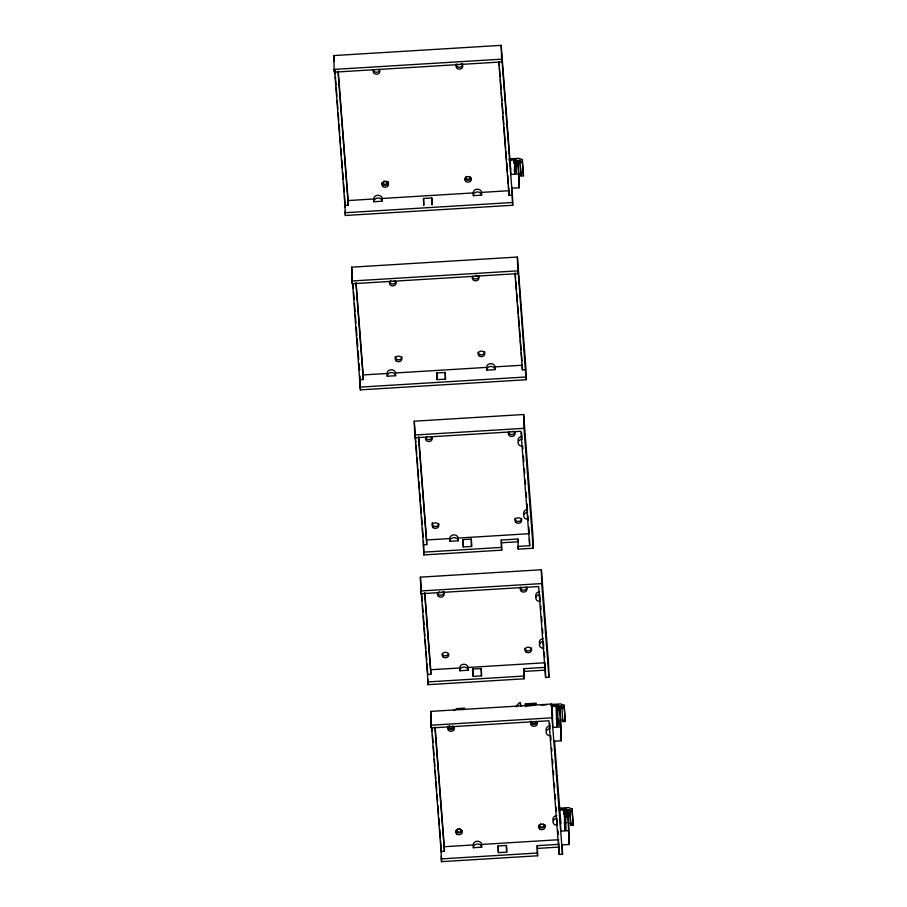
<?xml version="1.0" encoding="UTF-8"?>
<svg xmlns="http://www.w3.org/2000/svg" width="907" height="907" viewBox="0 0 907 907"><rect width="100%" height="100%" fill="white"/><g stroke="black" fill="none" stroke-linecap="round" stroke-linejoin="round"><path stroke-width="1.36" d="M453.749 710.532L456.811 708.616L464.52 708.152L464.543 709.047L462.071 709.705M509.02 158.872L518.691 158.283L522.319 159.598L523.43 175.811L521.026 175.958L519.926 160.335L517.852 160.46L519.258 187.783L511.786 188.237M541.184 705.102L546.706 704.762M550.855 704.512L560.537 703.911L564.154 705.227L565.276 721.45L562.873 721.598L561.773 705.975L559.698 706.099L561.286 740.792L553.814 741.246M558.791 808.205L568.474 807.604L572.09 808.919L573.213 825.143L570.809 825.291L569.709 809.656L567.635 809.792L569.222 844.485L561.75 844.939M501.174 45.35L501.741 61.925L334.354 72.152L334.15 69.397L333.787 55.576L501.174 45.35L510.652 168.963M334.15 69.397L501.537 59.17L501.741 61.925M509.02 159.881L516.004 159.462L516.537 166.355M509.394 160.698C519.972 154.927 510.72 175.108 516.332 172.319L516.004 159.462M519.972 162.183L522.375 162.036L522.319 159.598M518.203 174.008L510.732 174.461L510.573 168.01M519.258 187.783L518.917 174.246L520.981 174.121L519.926 160.335M512.047 187.227L512.727 205.254L345.352 215.492L344.943 205.356L348.254 205.163L348.141 200.549L373.82 198.984A4.15 3.458 -1.5 0 1 377.709 195.288A4.15 3.458 -1.5 0 1 382.108 198.474L473.261 192.908A4.15 3.458 -1.5 0 1 477.139 189.212A4.15 3.458 -1.5 0 1 481.549 192.397L508.895 190.731L508.566 186.513M423.501 198.486L423.784 205.152L423.501 198.486L431.789 197.975L432.072 204.653L431.789 197.975M373.82 198.984L373.899 201.751L382.187 201.241L382.108 198.474M473.261 192.908L473.329 195.674L481.617 195.164L481.549 192.397M498.771 61.789L509.008 195.334L512.33 195.13L501.548 54.556M345.136 212.726L512.523 202.499L512.33 195.13M526.105 379.738L517.784 266.25L517.976 273.619L352.245 283.744L352.029 280.989L351.678 267.168L517.398 257.044L525.743 365.918L526.105 379.738L360.385 389.863L352.585 283.358M352.029 280.989L517.761 270.864L517.398 257.044M359.977 379.738L363.288 379.534L363.174 374.931L387.198 373.469A4.15 3.458 -1.5 0 1 391.076 369.761A4.15 3.458 -1.5 0 1 395.486 372.958L486.64 367.392A4.15 3.458 -1.5 0 1 490.517 363.684A4.15 3.458 -1.5 0 1 494.927 366.882L522.273 365.215L522.387 369.818L525.709 369.614M436.879 372.97L445.167 372.46L445.326 374.523L445.45 379.126L437.163 379.636L436.879 372.97L437.163 379.636M387.198 373.469L387.278 376.224L395.565 375.725L395.486 372.958M486.64 367.392L486.708 370.147L494.995 369.648L494.927 366.882M360.17 387.108L525.901 376.983M529.677 545.685L520.901 431.29L414.839 437.775L414.261 421.199L523.645 414.51L532.84 534.416L533.203 548.236L518.282 549.143L518.067 546.388L529.677 545.685L529.495 539.03M414.624 435.02L524.008 428.331L523.645 414.51M501.514 542.794L518.09 541.774L517.874 539.019L501.31 540.039L501.707 550.164L423.818 554.914L423.41 544.79L426.732 544.597L426.607 539.982L449.815 538.565A4.15 3.458 -1.5 0 1 453.693 534.869A4.15 3.458 -1.5 0 1 458.092 538.066L529.359 533.701M462.978 539.608L471.266 539.098L471.47 541.853L471.595 546.467L463.307 546.966L462.978 539.608L463.307 546.966M449.815 538.565L449.883 541.332L458.171 540.821L458.092 538.066M423.603 552.159L501.503 547.409L501.31 540.039M420.961 593.722L420.395 577.147L541.377 569.755L548.554 663.482L548.916 677.291L545.606 677.495L538.633 586.534L420.961 593.722L420.757 590.967L541.74 583.575L541.377 569.755M545.107 663.913L545.198 667.371L523.656 668.686L524.065 678.81L427.945 684.683L427.537 674.559L430.848 674.354L430.734 669.751L459.736 667.983A4.15 3.458 -1.5 0 1 463.613 664.287A4.15 3.458 -1.5 0 1 468.023 667.473L545.084 662.768M472.898 669.026L481.186 668.516L481.402 671.271L481.515 675.874L473.227 676.384L472.898 669.026L473.227 676.384M459.736 667.983L459.804 670.749L468.091 670.239L468.023 667.473M523.872 671.441L545.413 670.126L545.198 667.371M427.73 681.928L523.849 676.055L523.656 668.686M520.607 705.431L520.391 702.676L519.394 702.732L516.06 706.258L516.729 706.836M525.402 703.843L536.173 703.186L536.218 704.569L525.436 705.227L525.402 703.843L525.618 706.666M562.238 844.587L562.487 854.258L559.177 854.462L548.928 720.77L431.256 727.958L431.052 725.203L430.689 711.394L551.66 704.002L552.42 713.843M525.38 706.054L532.42 705.635M550.923 705.51L557.85 705.09L558.27 710.6M551.241 706.338L556.354 706.394L556.864 725.407L557.816 725.747L557.85 705.09M564.154 705.227L564.222 707.664L561.818 707.811L561.773 705.975M431.052 725.203L552.023 717.811L551.66 704.002M556.127 719.047L558.905 718.877M561.286 740.792L560.753 719.875L562.828 719.75L562.873 721.598M560.22 727.006L552.76 727.459L552.42 713.639M558.859 809.203L565.787 808.783L566.422 817.06M559.177 810.03L564.29 810.087L564.8 829.1L565.753 829.44L565.787 808.783M569.755 811.504L572.158 811.357L572.09 808.919M564.075 822.74L566.841 822.57M569.222 844.485L568.689 823.567L570.764 823.443L569.709 809.656M568.167 830.699L560.696 831.152L560.356 817.332M558.712 842.036L558.769 844.338L537.227 845.653L537.624 855.777L441.505 861.65L441.108 851.526L444.419 851.322L444.294 846.719L473.295 844.939A4.15 3.458 -1.5 0 1 477.173 841.243A4.15 3.458 -1.5 0 1 481.583 844.44L558.644 839.723M498.124 845.959L506.401 845.46L506.56 847.523L506.684 852.127L498.397 852.637L498.124 845.959L498.397 852.637M473.295 844.939L473.375 847.705L481.662 847.206L481.583 844.44M537.432 848.408L558.984 847.093L558.769 844.338M441.301 858.895L537.42 853.022L537.227 845.653M564.698 823.556L565.378 823.998L565.549 830.563M521.525 706.134L520.539 705.499L520.391 702.676M557.317 720.067L557.578 725.555M522.375 162.036L523.43 175.811M564.222 707.664L565.276 721.45M572.158 811.357L573.213 825.143M517.852 160.46L518.917 174.246M559.698 706.099L560.753 719.875M567.635 809.792L568.689 823.567M514.416 160.652L515.493 173.294M556.263 706.281L557.442 720.305M564.199 809.974L565.378 823.998M514.269 160.55L514.484 163.305M514.688 166.06L515.221 172.954M556.433 710.317L557.17 719.965M564.052 809.872L564.369 814.01M564.585 816.765L565.106 823.658M514.076 160.482L514.292 163.237M514.711 168.747L514.995 173.328M556.445 713.004L556.977 719.897M563.859 809.804L564.177 813.942M564.596 819.452L564.914 823.59M513.861 160.448L514.065 163.203M556.445 715.725L556.762 719.863M563.746 811.153L563.961 813.908M556.807 723.582L557.023 726.337M564.755 827.275L564.959 830.03M554.472 740.566L560.832 823.556M512.523 202.499L512.727 205.254M517.761 270.864L517.976 273.619M541.74 583.575L548.916 677.291M552.023 717.811L562.487 854.258M498.975 61.393L499.303 65.61M499.519 68.422L500.165 76.857M500.381 79.669L501.129 89.51M501.344 92.321L501.99 100.756M502.206 103.568L502.966 113.409M503.181 116.221L503.827 124.656M504.043 127.468L505.664 148.555M505.879 151.367L506.525 159.802M506.741 162.614L507.489 172.455M507.705 175.266L508.351 183.702M515.199 273.018L515.63 278.608M515.845 281.397L516.491 289.786M516.809 293.97L517.455 302.348M517.659 305.149L518.305 313.527M518.521 316.316L519.269 326.101M519.484 328.89L520.13 337.268M520.346 340.068L521.094 349.841M521.31 352.642L521.944 361.02M540.13 600.06L539.71 594.55A4.15 3.458 -1.5 0 0 535.833 598.246A4.15 3.458 -1.5 0 0 540.243 601.443M540.697 605.57L541.014 609.708M541.547 616.59L541.967 622.111M542.488 629.005L542.805 633.131M543.724 646.918L543.304 641.408A4.15 3.458 -1.5 0 0 539.427 645.104A4.15 3.458 -1.5 0 0 543.837 648.301M544.268 652.167L544.676 657.462M549.733 723.378L550.005 728.786A4.15 3.458 -1.5 0 0 546.127 732.493A4.15 3.458 -1.5 0 0 550.526 735.679M550.674 735.724L550.991 739.919M551.637 748.332L551.853 751.132M552.499 759.544L552.828 763.751M553.361 770.757L553.678 774.963M554.324 783.376L554.653 787.582M555.186 794.589L555.515 798.795M556.15 807.196L556.479 811.402M557.941 830.449L558.247 834.429M515.006 273.438L522.387 369.818M524.008 428.331L533.203 548.236M521.604 432.571L521.978 439.305A4.15 3.458 -1.5 0 0 518.101 443.001A4.15 3.458 -1.5 0 0 522.511 446.199M522.659 446.244L522.874 449.067M523.407 456.096L523.838 461.731M524.382 468.772L524.7 472.989M525.244 480.03L525.572 484.247M526.219 492.694L526.536 496.923M527.08 503.952L527.398 508.181M528.135 517.806L528.339 520.459M528.849 527.08L529.257 532.386M527.795 515.108L528.112 519.246A4.15 3.458 -1.5 0 1 523.702 516.049A4.15 3.458 -1.5 0 1 527.579 512.353M523.849 676.055L524.065 678.81M537.42 853.022L537.624 855.777M501.503 547.409L501.707 550.164M418.705 436.891L426.607 539.982M418.501 437.265L426.732 544.597M414.261 421.199L414.918 429.657M415.565 438.126L415.882 442.355M416.098 445.178L416.755 453.647M417.073 457.876L417.73 466.334M417.946 469.157L418.592 477.626M418.921 481.855L419.453 488.907M419.782 493.136L420.429 501.605M420.644 504.428L421.29 512.886M421.619 517.126L422.163 524.178M422.481 528.407L423.138 536.865M414.975 434.634L414.646 430.406L414.839 437.775M415.191 437.469L423.41 544.79M424.827 592.747L430.734 669.751M435.122 727.051L444.294 846.719M424.623 593.155L430.848 674.354M434.918 727.425L444.419 851.322M420.395 577.147L421.256 588.337M421.676 593.938L422.22 600.933M422.537 605.128L423.07 612.123M423.399 616.318L424.034 624.708M424.249 627.508L424.895 635.898M425.224 640.093L425.859 648.494M426.075 651.283L426.721 659.684M427.038 663.879L427.651 673.629M430.689 711.394L431.335 719.829M431.981 728.264L432.197 731.087M432.514 735.305L433.058 742.334M433.376 746.552L434.022 754.998M434.351 759.216L434.895 766.245M435.213 770.462L435.859 778.909M436.074 781.721L436.721 790.156M437.049 794.385L437.582 801.414M437.911 805.631L438.557 814.078M438.886 818.295L439.419 825.325M439.748 829.542L440.394 837.989M440.609 840.8L441.255 851.979M420.769 586.353L427.537 674.559M431.279 723.412L431.063 720.589L431.256 727.958M431.607 727.629L441.108 851.526M356.1 282.746L363.174 374.931M355.907 283.154L363.288 379.534M338.22 71.222L348.141 200.549M338.016 71.608L348.254 205.163M351.678 267.168L352.426 276.941M352.959 283.925L353.277 288.109M353.594 292.292L354.138 299.276M354.456 303.46L355.102 311.838M355.306 314.627L355.952 323.005M356.27 327.189L356.916 335.567M357.131 338.356L357.777 346.735M358.095 350.918L358.741 359.297M359.059 363.492L359.591 370.464M352.37 280.569L352.052 276.374L352.245 283.744M333.787 55.576L334.218 61.2M334.864 69.624L335.182 73.841M335.397 76.653L336.043 85.077M336.259 87.888L336.905 96.312M337.234 100.53L337.88 108.953M338.198 113.171L338.742 120.2M339.059 124.406L339.706 132.841M340.034 137.048L340.567 144.077M340.896 148.295L341.429 155.312M341.758 159.53L342.404 167.954M342.721 172.171L343.265 179.189M343.583 183.407L344.229 191.842M344.558 196.048L345.136 207.193M334.592 70.406L344.943 205.356M481.186 668.516L481.515 675.874M471.266 539.098L471.595 546.467M506.401 845.46L506.684 852.127M445.167 372.46L445.45 379.126M570.764 823.443L570.809 825.291M558.939 720.226L559.075 725.611M558.984 847.093L559.177 854.462M545.413 670.126L545.606 677.495M520.981 174.121L521.026 175.958M508.895 190.731L509.008 195.334M517.874 539.019L518.282 549.143M441.358 856.117L441.505 861.65M427.798 679.162L427.945 684.683M423.456 541.105L423.818 554.914M360.022 376.054L360.385 389.863M345.238 211.342L345.352 215.492M334.298 69.692L334.354 72.152M469.735 176.559A2.075 1.723 -1.4 0 1 469.304 178.86A2.075 1.723 -1.4 0 1 466.515 178.724A2.075 1.723 -1.4 0 1 466.459 176.4M387.119 181.99A2.075 1.723 -1.4 0 1 385.815 184.189A2.075 1.723 -1.4 0 1 383.185 183.123A2.075 1.723 -1.4 0 1 384.489 180.924M386.065 180.992A2.075 1.723 -1.4 0 1 386.881 181.581M460.869 63.875A3.322 2.766 -1.5 0 1 462.071 67.98A3.322 2.766 -1.5 0 1 456.992 68.286A3.322 2.766 -1.5 0 1 457.559 64.08M378.729 69.34A3.322 2.766 -1.5 0 1 379.024 73.229A3.322 2.766 -1.5 0 1 374.342 73.524A3.322 2.766 -1.5 0 1 374.035 69.624M388.298 181.695A3.322 2.766 -1.5 0 1 385.792 185.3A3.322 2.766 -1.5 0 1 381.836 182.806M471.266 178.055A3.322 2.766 -1.5 0 1 464.872 178.441M379.738 70.1A3.322 2.766 -1.5 0 1 373.174 69.794M462.491 63.615A3.322 2.766 -1.5 0 1 459.566 67.277A3.322 2.766 -1.5 0 1 456.096 64M473.329 195.674A4.15 3.458 -1.5 0 1 477.218 191.967A4.15 3.458 -1.5 0 1 481.617 195.164M373.899 201.751A4.15 3.458 -1.5 0 1 377.777 198.043A4.15 3.458 -1.5 0 1 382.187 201.241M475.415 275.297A3.322 2.766 -1.5 0 1 478.885 278.574A3.322 2.766 -1.5 0 1 474.157 280.546A3.322 2.766 -1.5 0 1 473.137 276.25M394.239 280.637A3.322 2.766 -1.5 0 1 395.441 284.741A3.322 2.766 -1.5 0 1 390.361 285.047A3.322 2.766 -1.5 0 1 390.928 280.83M401.846 356.882A3.322 2.766 -1.5 0 1 398.298 359.841A3.322 2.766 -1.5 0 1 395.271 356.564M484.701 351.814A3.322 2.766 -1.5 0 1 481.606 354.773A3.322 2.766 -1.5 0 1 478.08 352.222M395.974 281.794A3.322 2.766 -1.5 0 1 389.398 281.476M478.896 276.011A3.322 2.766 -1.5 0 1 475.79 278.971A3.322 2.766 -1.5 0 1 472.264 276.42M486.708 370.147A4.15 3.458 -1.5 0 1 490.585 366.451A4.15 3.458 -1.5 0 1 494.995 369.648M387.278 376.224A4.15 3.458 -1.5 0 1 391.155 372.528A4.15 3.458 -1.5 0 1 395.565 375.725M513.181 431.21A3.322 2.766 -1.5 0 1 514.382 435.326A3.322 2.766 -1.5 0 1 509.303 435.632A3.322 2.766 -1.5 0 1 509.859 431.415M431.029 436.675A3.322 2.766 -1.5 0 1 431.131 440.745A3.322 2.766 -1.5 0 1 426.245 440.519A3.322 2.766 -1.5 0 1 427.004 436.482M438.761 523.554A3.322 2.766 -1.5 0 1 435.655 526.514A3.322 2.766 -1.5 0 1 432.129 523.951M432.185 523.237A3.322 2.766 -1.5 0 1 432.469 522.545M521.627 518.487A3.322 2.766 -1.5 0 1 518.09 521.446A3.322 2.766 -1.5 0 1 515.051 518.169M432.106 436.721A3.322 2.766 -1.5 0 1 425.644 437.832M514.915 432.378A3.322 2.766 -1.5 0 1 508.339 432.061M518.237 441.119A4.15 3.458 -1.5 0 1 521.91 436.539M523.838 514.167A4.15 3.458 -1.5 0 1 527.511 509.587M449.883 541.332A4.15 3.458 -1.5 0 1 453.761 537.636A4.15 3.458 -1.5 0 1 458.171 540.821M525.822 587.214A3.322 2.766 -1.5 0 1 526.128 591.115A3.322 2.766 -1.5 0 1 521.434 591.398A3.322 2.766 -1.5 0 1 521.14 587.498M442.242 591.874A3.322 2.766 -1.5 0 1 443.262 596.171A3.322 2.766 -1.5 0 1 438.002 595.922A3.322 2.766 -1.5 0 1 439.702 591.761M448.625 653.686A3.322 2.766 -1.5 0 1 442.219 654.072M531.547 647.904A3.322 2.766 -1.5 0 1 528.441 650.863A3.322 2.766 -1.5 0 1 524.915 648.301M443.977 593.042A3.322 2.766 -1.5 0 1 437.401 592.724M443.863 591.613A3.322 2.766 -1.5 0 1 444.033 592.328M526.899 587.26A3.322 2.766 -1.5 0 1 523.362 590.219A3.322 2.766 -1.5 0 1 520.323 586.942M536.445 597.18A4.15 3.458 -1.5 0 1 539.642 591.783M540.039 644.038A4.15 3.458 -1.5 0 1 543.236 638.641M459.804 670.749A4.15 3.458 -1.5 0 1 463.681 667.042A4.15 3.458 -1.5 0 1 468.091 670.239M536.116 721.45A3.322 2.766 -1.5 0 1 536.411 725.351A3.322 2.766 -1.5 0 1 531.729 725.634A3.322 2.766 -1.5 0 1 531.434 721.734M452.536 726.122A3.322 2.766 -1.5 0 1 453.557 730.407A3.322 2.766 -1.5 0 1 448.296 730.158A3.322 2.766 -1.5 0 1 449.997 725.997M462.196 830.642A3.322 2.766 -1.5 0 1 455.79 831.039M545.118 824.86A3.322 2.766 -1.5 0 1 542.012 827.819A3.322 2.766 -1.5 0 1 538.486 825.268M454.271 727.278A3.322 2.766 -1.5 0 1 450.36 729.477A3.322 2.766 -1.5 0 1 447.752 726.246M537.193 721.496A3.322 2.766 -1.5 0 1 533.656 724.455A3.322 2.766 -1.5 0 1 530.618 721.178M546.263 730.611A4.15 3.458 -1.5 0 1 549.925 726.031M553.61 820.994A4.15 3.458 -1.5 0 1 556.796 815.608M473.375 847.705A4.15 3.458 -1.5 0 1 477.252 844.009A4.15 3.458 -1.5 0 1 481.662 847.206M535.958 721.564A2.075 1.723 -1.4 0 1 533.747 723.423A2.075 1.723 -1.4 0 1 531.853 721.371M452.99 726.156A2.075 1.723 -1.4 0 1 450.881 728.446A2.075 1.723 -1.4 0 1 449.158 725.974M543.191 824.078A2.075 1.723 -1.4 0 1 543.259 826.628A2.075 1.723 -1.4 0 1 540.198 826.481A2.075 1.723 -1.4 0 1 540.674 823.953M557.397 825.268L556.875 818.375A4.15 3.458 -1.5 0 0 552.998 822.071A4.15 3.458 -1.5 0 0 557.397 825.268M465.869 181.468A3.322 2.766 -1.5 0 0 471.323 179.892A3.322 2.766 -1.5 0 0 467.003 176.763A3.322 2.766 -1.5 0 0 465.869 181.468M383.003 186.536A3.322 2.766 -1.5 0 0 388.457 184.96A3.322 2.766 -1.5 0 0 384.137 181.831A3.322 2.766 -1.5 0 0 383.003 186.536M479.247 355.952A3.322 2.766 -1.5 0 0 484.689 354.376A3.322 2.766 -1.5 0 0 480.381 351.247A3.322 2.766 -1.5 0 0 479.247 355.952M396.382 361.02A3.322 2.766 -1.5 0 0 401.835 359.444A3.322 2.766 -1.5 0 0 397.515 356.315A3.322 2.766 -1.5 0 0 396.382 361.02M516.162 522.625A3.322 2.766 -1.5 0 0 521.616 521.049A3.322 2.766 -1.5 0 0 517.296 517.92A3.322 2.766 -1.5 0 0 516.162 522.625M433.297 527.693A3.322 2.766 -1.5 0 0 438.75 526.117A3.322 2.766 -1.5 0 0 434.43 522.988A3.322 2.766 -1.5 0 0 433.297 527.693M526.083 652.042A3.322 2.766 -1.5 0 0 531.536 650.466A3.322 2.766 -1.5 0 0 527.216 647.337A3.322 2.766 -1.5 0 0 526.083 652.042M443.228 657.099A3.322 2.766 -1.5 0 0 448.67 655.523A3.322 2.766 -1.5 0 0 444.351 652.394A3.322 2.766 -1.5 0 0 443.228 657.099M539.654 828.998A3.322 2.766 -1.5 0 0 545.107 827.422A3.322 2.766 -1.5 0 0 540.787 824.293A3.322 2.766 -1.5 0 0 539.654 828.998M456.788 834.066A3.322 2.766 -1.5 0 0 462.241 832.49A3.322 2.766 -1.5 0 0 457.922 829.361A3.322 2.766 -1.5 0 0 456.788 834.066M457.593 831.719A2.075 1.723 -1.4 0 0 460.994 830.744A2.075 1.723 -1.4 0 0 458.296 828.783A2.075 1.723 -1.4 0 0 457.593 831.719"/></g></svg>
